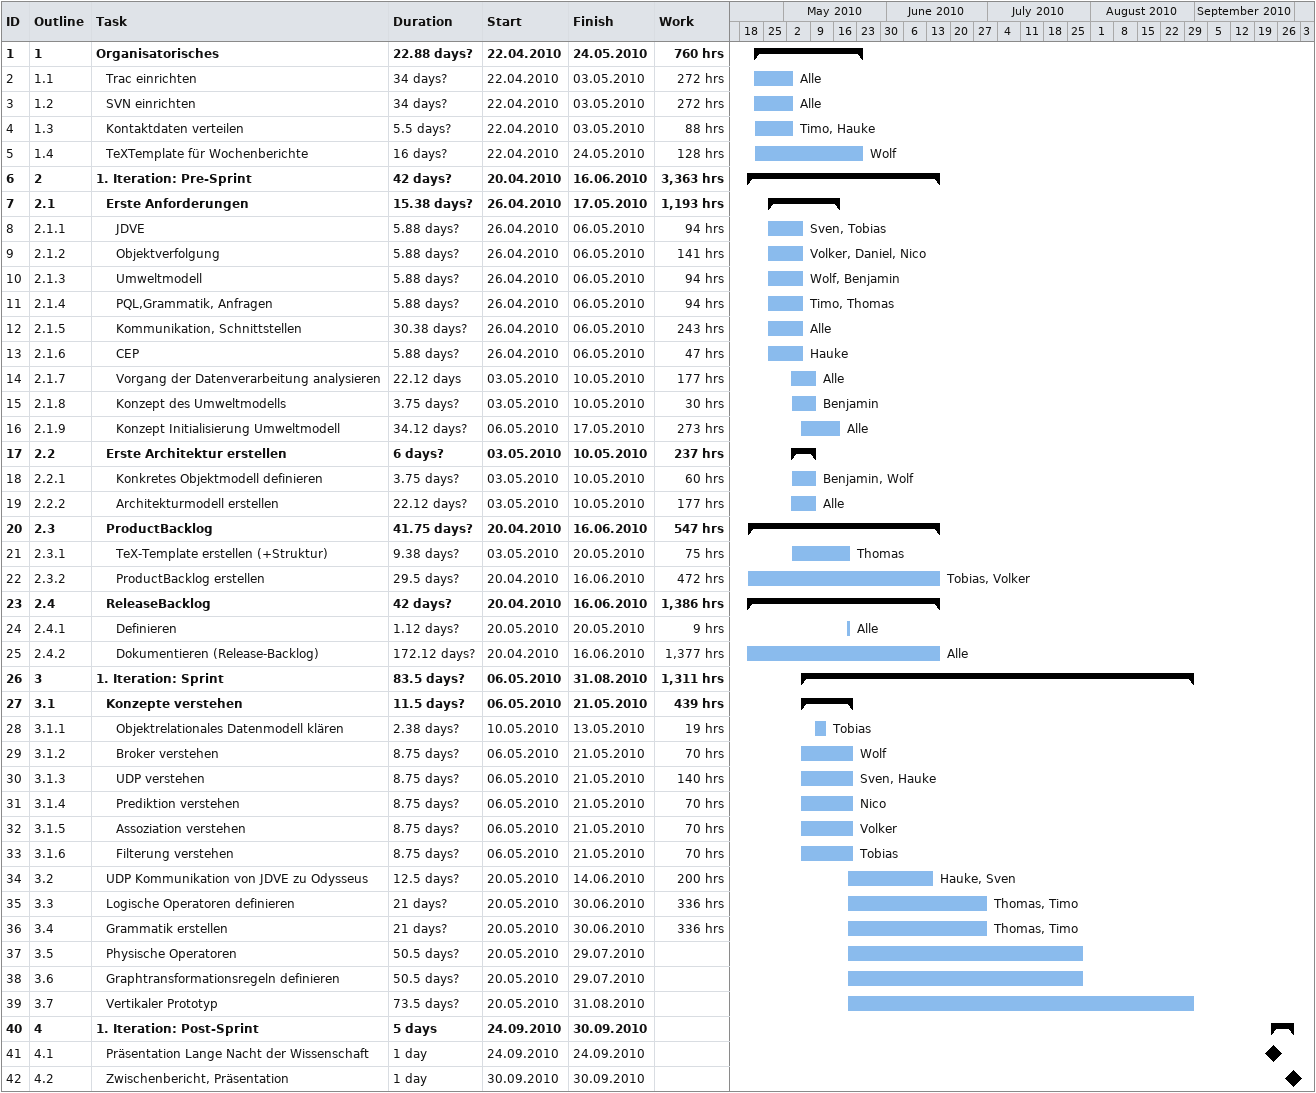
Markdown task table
| ID | WBS | Task | Duration | Start | Finish | Resources | Work (h) |
|---|---|---|---|---|---|---|---|
| 1 | 1 | **Organisatorisches** | 22.88d? | 2010-04-22 | 2010-05-24 |  | 760 |
| 2 | 1.1 | Trac einrichten | 34d? | 2010-04-22 | 2010-05-03 | Alle | 272 |
| 3 | 1.2 | SVN einrichten | 34d? | 2010-04-22 | 2010-05-03 | Alle | 272 |
| 4 | 1.3 | Kontaktdaten verteilen | 5.5d? | 2010-04-22 | 2010-05-03 | Timo, Hauke | 88 |
| 5 | 1.4 | TeXTemplate für Wochenberichte | 16d? | 2010-04-22 | 2010-05-24 | Wolf | 128 |
| 6 | 2 | **1. Iteration: Pre-Sprint** | 42d? | 2010-04-20 | 2010-06-16 |  | 3363 |
| 7 | 2.1 | **Erste Anforderungen** | 15.38d? | 2010-04-26 | 2010-05-17 |  | 1193 |
| 8 | 2.1.1 | JDVE | 5.88d? | 2010-04-26 | 2010-05-06 | Sven, Tobias | 94 |
| 9 | 2.1.2 | Objektverfolgung | 5.88d? | 2010-04-26 | 2010-05-06 | Volker, Daniel, Nico | 141 |
| 10 | 2.1.3 | Umweltmodell | 5.88d? | 2010-04-26 | 2010-05-06 | Wolf, Benjamin | 94 |
| 11 | 2.1.4 | PQL,Grammatik, Anfragen | 5.88d? | 2010-04-26 | 2010-05-06 | Timo, Thomas | 94 |
| 12 | 2.1.5 | Kommunikation, Schnittstellen | 30.38d? | 2010-04-26 | 2010-05-06 | Alle | 243 |
| 13 | 2.1.6 | CEP | 5.88d? | 2010-04-26 | 2010-05-06 | Hauke | 47 |
| 14 | 2.1.7 | Vorgang der Datenverarbeitung analysieren | 22.12d | 2010-05-03 | 2010-05-10 | Alle | 177 |
| 15 | 2.1.8 | Konzept des Umweltmodells | 3.75d? | 2010-05-03 | 2010-05-10 | Benjamin | 30 |
| 16 | 2.1.9 | Konzept Initialisierung Umweltmodell | 34.12d? | 2010-05-06 | 2010-05-17 | Alle | 273 |
| 17 | 2.2 | **Erste Architektur erstellen** | 6d? | 2010-05-03 | 2010-05-10 |  | 237 |
| 18 | 2.2.1 | Konkretes Objektmodell definieren | 3.75d? | 2010-05-03 | 2010-05-10 | Benjamin, Wolf | 60 |
| 19 | 2.2.2 | Architekturmodell erstellen | 22.12d? | 2010-05-03 | 2010-05-10 | Alle | 177 |
| 20 | 2.3 | **ProductBacklog** | 41.75d? | 2010-04-20 | 2010-06-16 |  | 547 |
| 21 | 2.3.1 | TeX-Template erstellen (+Struktur) | 9.38d? | 2010-05-03 | 2010-05-20 | Thomas | 75 |
| 22 | 2.3.2 | ProductBacklog erstellen | 29.5d? | 2010-04-20 | 2010-06-16 | Tobias, Volker | 472 |
| 23 | 2.4 | **ReleaseBacklog** | 42d? | 2010-04-20 | 2010-06-16 |  | 1386 |
| 24 | 2.4.1 | Definieren | 1.12d? | 2010-05-20 | 2010-05-20 | Alle | 9 |
| 25 | 2.4.2 | Dokumentieren (Release-Backlog) | 172.12d? | 2010-04-20 | 2010-06-16 | Alle | 1377 |
| 26 | 3 | **1. Iteration: Sprint** | 83.5d? | 2010-05-06 | 2010-08-31 |  | 1311 |
| 27 | 3.1 | **Konzepte verstehen** | 11.5d? | 2010-05-06 | 2010-05-21 |  | 439 |
| 28 | 3.1.1 | Objektrelationales Datenmodell klären | 2.38d? | 2010-05-10 | 2010-05-13 | Tobias | 19 |
| 29 | 3.1.2 | Broker verstehen | 8.75d? | 2010-05-06 | 2010-05-21 | Wolf | 70 |
| 30 | 3.1.3 | UDP verstehen | 8.75d? | 2010-05-06 | 2010-05-21 | Sven, Hauke | 140 |
| 31 | 3.1.4 | Prediktion verstehen | 8.75d? | 2010-05-06 | 2010-05-21 | Nico | 70 |
| 32 | 3.1.5 | Assoziation verstehen | 8.75d? | 2010-05-06 | 2010-05-21 | Volker | 70 |
| 33 | 3.1.6 | Filterung verstehen | 8.75d? | 2010-05-06 | 2010-05-21 | Tobias | 70 |
| 34 | 3.2 | UDP Kommunikation von JDVE zu Odysseus | 12.5d? | 2010-05-20 | 2010-06-14 | Hauke, Sven | 200 |
| 35 | 3.3 | Logische Operatoren definieren | 21d? | 2010-05-20 | 2010-06-30 | Thomas, Timo | 336 |
| 36 | 3.4 | Grammatik erstellen | 21d? | 2010-05-20 | 2010-06-30 | Thomas, Timo | 336 |
| 37 | 3.5 | Physische Operatoren | 50.5d? | 2010-05-20 | 2010-07-29 |  |  |
| 38 | 3.6 | Graphtransformationsregeln definieren | 50.5d? | 2010-05-20 | 2010-07-29 |  |  |
| 39 | 3.7 | Vertikaler Prototyp | 73.5d? | 2010-05-20 | 2010-08-31 |  |  |
| 40 | 4 | **1. Iteration: Post-Sprint** | 5d | 2010-09-24 | 2010-09-30 |  |  |
| 41 | 4.1 | Präsentation Lange Nacht der Wissenschaft | 1d | 2010-09-24 | 2010-09-24 |  |  |
| 42 | 4.2 | Zwischenbericht, Präsentation | 1d | 2010-09-30 | 2010-09-30 |  |  |
